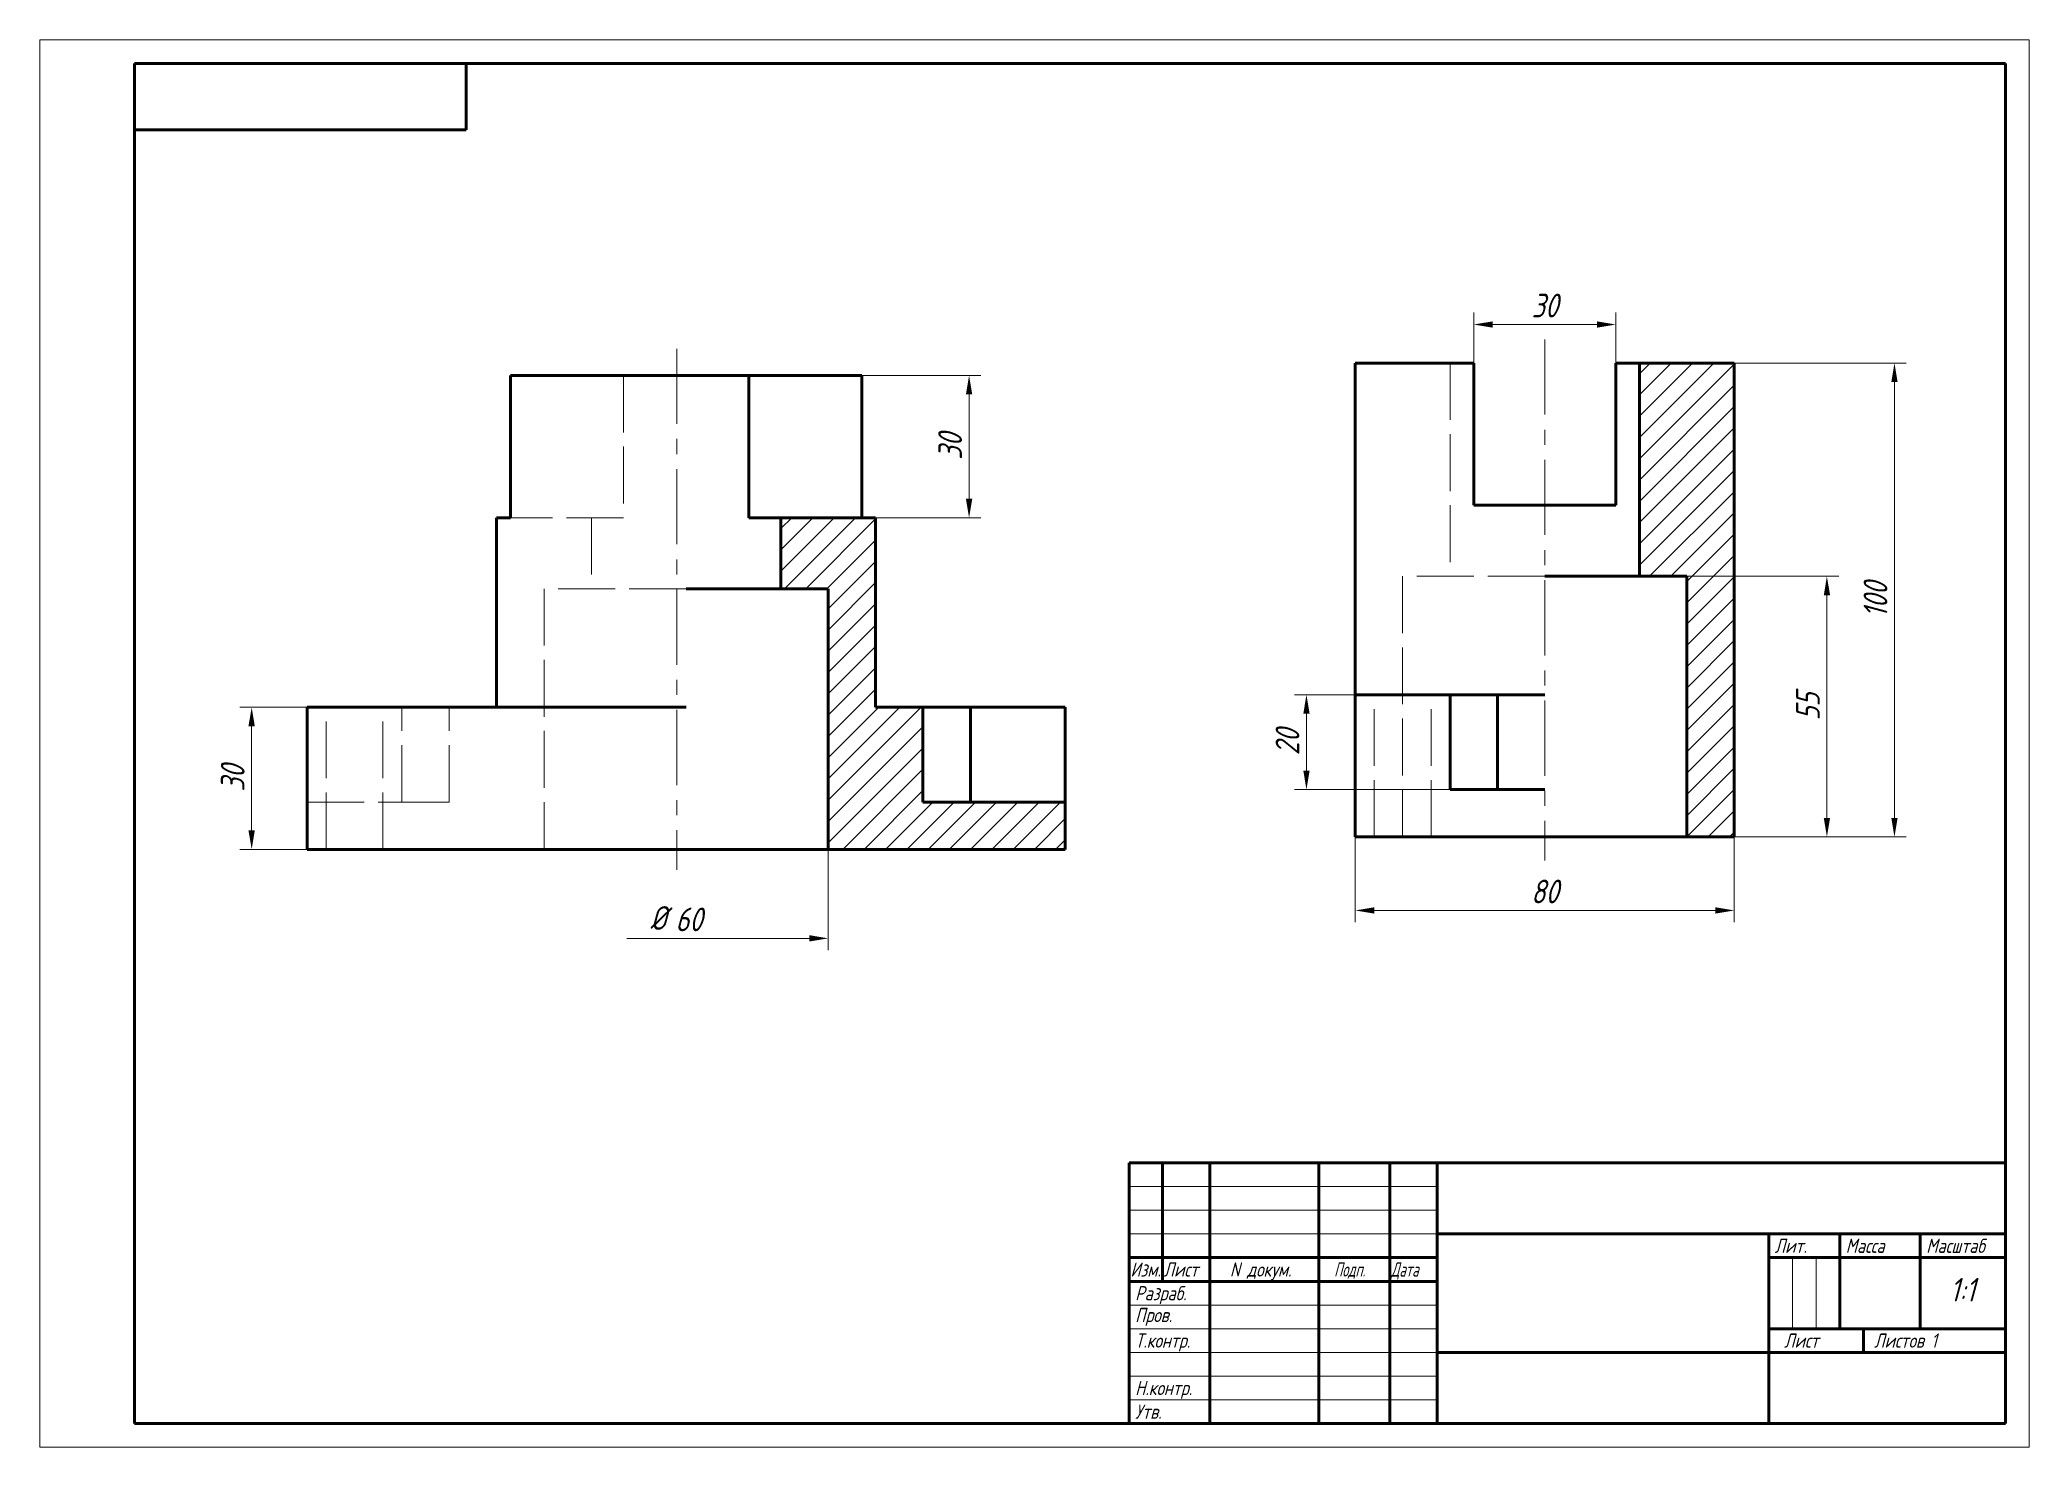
# Model space of a CAD drawing. Header units: millimetres. Extents: x 0 to 420, y 0 to 297.
import ezdxf

# ---------------------------------------------------------------- set-up
doc = ezdxf.new("R2010")
doc.units = ezdxf.units.MM
doc.linetypes.add('ACAD_ISO02W100', pattern=[15, 12, -3])
doc.linetypes.add('осевая', pattern=[50.8, 31.75, -6.35, 6.35, -6.35])
doc.layers.get('0').update_dxf_attribs({"lineweight": 15})
for name, color, linetype, lineweight in [('Осевая', 7, 'осевая', 15), ('Основная', 7, 'Continuous', 53), ('Пунктир', 7, 'ACAD_ISO02W100', 15), ('Размерная', 7, 'Continuous', 18), ('Техт', 7, 'Continuous', 18), ('Штриховка', 7, 'Continuous', 18)]:
    doc.layers.add(name, color=color, linetype=linetype, lineweight=lineweight)
doc.styles.add('ESKD', font='', dxfattribs={"oblique": 15, "height": 4})
doc.styles.get("Standard").update_dxf_attribs({"font": '', "oblique": 15, "height": 5})
doc.styles.get('ESKD').set_extended_font_data('ESKDW')
doc.styles.get('Standard').set_extended_font_data('GOST type A')
doc.dimstyles.new('ESKD', dxfattribs={"dimtxt": 4, "dimasz": 4, "dimexe": 2.5, "dimexo": 0, "dimgap": 1.5, "dimtad": 3, "dimdec": 3, "dimdsep": 46, "dimtxsty": 'Standard', "dimcen": 1.5, "dimdle": 1.25, "dimclrd": 256, "dimclre": 256, "dimclrt": 256, "dimazin": 2, "dimtfac": 0.766667, "dimtdec": 3, "dimtmove": 0, "dimatfit": 0, "dimtvp": 1.5, "dimtolj": 1, "dimtzin": 0, "dimlwd": -1, "dimlwe": -1, "dimarcsym": 0})

# ---------------------------------------------------------------- blocks, each defined once
blk = doc.blocks.new('*D29')
at = {"layer": 'DEFPOINTS', "color": 0, "ltscale": 0.5, "transparency": 16777216}
for p in [(173.53, 226.15), (176.45, 196.15), (196.19, 196.15)]:
    blk.add_point(p, dxfattribs=at)
at = {"layer": 'Размерная', "ltscale": 0.5, "transparency": 16777216}
for p, q in [((173.53, 226.15), (198.69, 226.15)), ((196.19, 222.15), (196.19, 200.15)), ((176.45, 196.15), (198.69, 196.15))]:
    blk.add_line(p, q, dxfattribs=at)
for points in [[(195.52, 222.15), (196.86, 222.15), (196.19, 226.15)], [(195.52, 200.15), (196.86, 200.15), (196.19, 196.15)]]:
    blk.add_solid(points, dxfattribs=at)
at = {"layer": 'Размерная', "ltscale": 0.5, "transparency": 16777216, "insert": (192.19, 211.15), "char_height": 5, "attachment_point": 5, "rotation": 90}
blk.add_mtext('\\A1;30', dxfattribs=at)
blk = doc.blocks.new('*D30')
at = {"layer": 'DEFPOINTS', "color": 0, "ltscale": 0.5, "transparency": 16777216}
for p in [(347.72, 183.78), (377.29, 183.78), (357.72, 128.78)]:
    blk.add_point(p, dxfattribs=at)
at = {"layer": 'Размерная', "ltscale": 0.5, "transparency": 16777216}
for p, q in [((347.72, 183.78), (379.79, 183.78)), ((377.29, 132.78), (377.29, 179.78)), ((357.72, 128.78), (379.79, 128.78))]:
    blk.add_line(p, q, dxfattribs=at)
for points in [[(376.63, 179.78), (377.96, 179.78), (377.29, 183.78)], [(376.63, 132.78), (377.96, 132.78), (377.29, 128.78)]]:
    blk.add_solid(points, dxfattribs=at)
at = {"layer": 'Размерная', "ltscale": 0.5, "transparency": 16777216, "insert": (373.29, 156.28), "char_height": 5, "attachment_point": 5, "rotation": 90}
blk.add_mtext('\\A1;55', dxfattribs=at)
blk = doc.blocks.new('*D31')
at = {"layer": 'DEFPOINTS', "color": 0, "ltscale": 0.5, "transparency": 16777216}
for p in [(357.72, 228.78), (391.55, 228.78), (357.72, 128.78)]:
    blk.add_point(p, dxfattribs=at)
at = {"layer": 'Размерная', "ltscale": 0.5, "transparency": 16777216}
for p, q in [((357.72, 228.78), (394.05, 228.78)), ((391.55, 132.78), (391.55, 224.78)), ((357.72, 128.78), (394.05, 128.78))]:
    blk.add_line(p, q, dxfattribs=at)
for points in [[(390.89, 224.78), (392.22, 224.78), (391.55, 228.78)], [(390.89, 132.78), (392.22, 132.78), (391.55, 128.78)]]:
    blk.add_solid(points, dxfattribs=at)
at = {"layer": 'Размерная', "ltscale": 0.5, "transparency": 16777216, "insert": (387.55, 178.78), "char_height": 5, "attachment_point": 5, "rotation": 90}
blk.add_mtext('\\A1;100', dxfattribs=at)
blk = doc.blocks.new('*D41')
at = {"layer": 'DEFPOINTS', "color": 0, "ltscale": 0.5, "transparency": 16777216}
for p in [(277.72, 128.78), (357.72, 128.78), (357.72, 113.27)]:
    blk.add_point(p, dxfattribs=at)
at = {"layer": 'Размерная', "ltscale": 0.5, "transparency": 16777216}
for p, q in [((277.72, 128.78), (277.72, 110.77)), ((357.72, 128.78), (357.72, 110.77)), ((281.72, 113.27), (353.72, 113.27))]:
    blk.add_line(p, q, dxfattribs=at)
for points in [[(281.72, 113.94), (281.72, 112.6), (277.72, 113.27)], [(353.72, 113.94), (353.72, 112.6), (357.72, 113.27)]]:
    blk.add_solid(points, dxfattribs=at)
at = {"layer": 'Размерная', "ltscale": 0.5, "transparency": 16777216, "insert": (317.72, 117.27), "char_height": 5, "attachment_point": 5}
blk.add_mtext('\\A1;80', dxfattribs=at)
blk = doc.blocks.new('*D45')
at = {"layer": 'DEFPOINTS', "color": 0, "ltscale": 0.5, "transparency": 16777216}
for p in [(297.72, 158.78), (267.41, 138.78), (297.72, 138.78)]:
    blk.add_point(p, dxfattribs=at)
at = {"layer": 'Размерная', "ltscale": 0.5, "transparency": 16777216}
for p, q in [((297.72, 158.78), (264.91, 158.78)), ((267.41, 154.78), (267.41, 142.78)), ((297.72, 138.78), (264.91, 138.78))]:
    blk.add_line(p, q, dxfattribs=at)
for points in [[(266.75, 154.78), (268.08, 154.78), (267.41, 158.78)], [(266.75, 142.78), (268.08, 142.78), (267.41, 138.78)]]:
    blk.add_solid(points, dxfattribs=at)
at = {"layer": 'Размерная', "ltscale": 0.5, "transparency": 16777216, "insert": (263.41, 148.78), "char_height": 5, "attachment_point": 5, "rotation": 90}
blk.add_mtext('\\A1;20', dxfattribs=at)
blk = doc.blocks.new('*D46')
at = {"layer": 'DEFPOINTS', "color": 0, "ltscale": 0.5, "transparency": 16777216}
for p in [(56.45, 156.15), (44.73, 126.15), (56.45, 126.15)]:
    blk.add_point(p, dxfattribs=at)
at = {"layer": 'Размерная', "ltscale": 0.5, "transparency": 16777216}
for p, q in [((56.45, 156.15), (42.23, 156.15)), ((44.73, 152.15), (44.73, 130.15)), ((56.45, 126.15), (42.23, 126.15))]:
    blk.add_line(p, q, dxfattribs=at)
for points in [[(44.06, 152.15), (45.4, 152.15), (44.73, 156.15)], [(44.06, 130.15), (45.4, 130.15), (44.73, 126.15)]]:
    blk.add_solid(points, dxfattribs=at)
at = {"layer": 'Размерная', "ltscale": 0.5, "transparency": 16777216, "insert": (40.73, 141.15), "char_height": 5, "attachment_point": 5, "rotation": 90}
blk.add_mtext('\\A1;30', dxfattribs=at)
blk = doc.blocks.new('*D47')
at = {"layer": 'DEFPOINTS', "color": 0, "ltscale": 0.5, "transparency": 16777216}
for p in [(302.72, 236.92), (302.72, 228.78), (332.72, 228.78)]:
    blk.add_point(p, dxfattribs=at)
at = {"layer": 'Размерная', "ltscale": 0.5, "transparency": 16777216}
for p, q in [((302.72, 228.78), (302.72, 239.42)), ((332.72, 228.78), (332.72, 239.42)), ((328.72, 236.92), (306.72, 236.92))]:
    blk.add_line(p, q, dxfattribs=at)
for points in [[(306.72, 237.58), (306.72, 236.25), (302.72, 236.92)], [(328.72, 237.58), (328.72, 236.25), (332.72, 236.92)]]:
    blk.add_solid(points, dxfattribs=at)
at = {"layer": 'Размерная', "ltscale": 0.5, "transparency": 16777216, "insert": (317.72, 240.92), "char_height": 5, "attachment_point": 5}
blk.add_mtext('\\A1;30', dxfattribs=at)
blk = doc.blocks.new('*D48')
at = {"layer": 'DEFPOINTS', "color": 0, "ltscale": 0.5, "transparency": 16777216}
for p in [(106.45, 126.15), (166.45, 126.15), (106.45, 107.38)]:
    blk.add_point(p, dxfattribs=at)
at = {"layer": 'Размерная', "ltscale": 0.5, "transparency": 16777216}
for p, q in [((166.45, 126.15), (166.45, 104.88)), ((162.45, 107.38), (123.96, 107.38))]:
    blk.add_line(p, q, dxfattribs=at)
blk.add_solid([(162.45, 108.05), (162.45, 106.72), (166.45, 107.38)], dxfattribs=at)
at = {"layer": 'Размерная', "ltscale": 0.5, "transparency": 16777216, "insert": (134.45, 111.38), "char_height": 5, "attachment_point": 5}
blk.add_mtext('\\A1;  60', dxfattribs=at)
blk = doc.blocks.new('_None')

msp = doc.modelspace()

# ---------------------------------------------------------------- hatches: boundary and pattern name
at = {"layer": 'Штриховка', "ltscale": 0.5}
h = msp.add_hatch(dxfattribs=at)
h.set_pattern_fill('ANSI31', color=256, style=0)
h.set_pattern_definition([(45, (22.9762, -43.3), (-2.245064, 2.245064), [])])
h.paths.add_polyline_path([(357.7195, 228.7778), (337.7195, 228.7778), (337.7195, 183.7778), (347.7195, 183.7778), (347.7195, 128.7778), (357.7195, 128.7778)])
h = msp.add_hatch(dxfattribs=at)
h.set_pattern_fill('ANSI31', color=256, style=0)
h.set_pattern_definition([(45, (1.9694, -45.9244), (-2.245064, 2.245064), [])])
h.paths.add_polyline_path([(166.4534, 181.1536), (166.4534, 126.1536), (206.4534, 126.1536), (216.4534, 126.1536), (216.4534, 136.1536), (196.4534, 136.1536), (186.4534, 136.1536), (186.4534, 156.1536), (176.4534, 156.1536), (176.4534, 196.1536), (156.4534, 196.1536), (156.4534, 181.1536)])

# ---------------------------------------------------------------- linework, layer by layer
for p, q in [((0, 297), (420, 297)), ((0, 0), (0, 297)), ((0, 297), (210, 297)), ((210, 297), (420, 297)), ((420, 297), (420, 0)), ((230, 55), (295, 55)), ((230, 50), (295, 50)), ((230, 45), (295, 45)), ((370, 40), (370, 25)), ((370, 40), (370, 25)), ((375, 40), (375, 25)), ((375, 40), (375, 25)), ((230, 30), (295, 30)), ((230, 25), (295, 25)), ((230, 20), (295, 20)), ((230, 15), (295, 15)), ((230, 10), (295, 10)), ((420, 0), (0, 0))]:
    msp.add_line(p, q)
at = {"layer": 'Осевая', "ltscale": 0.5}
for p, q in [((134.4841, 231.8096), (134.4841, 121.8096)), ((317.7195, 233.7778), (317.7195, 123.7778))]:
    msp.add_line(p, q, dxfattribs=at)
at = {"layer": 'Основная', "ltscale": 10}
for p, q in [((20, 5), (20, 292)), ((20, 292), (415, 292)), ((415, 292), (415, 5)), ((230, 5), (230, 60)), ((230, 60), (415, 60)), ((237, 60), (237, 35)), ((247, 60), (247, 5)), ((270, 5), (270, 60)), ((285, 60), (285, 5)), ((295, 5), (295, 60)), ((295, 45), (415, 45)), ((365, 45), (365, 5)), ((380, 45), (380, 25)), ((397, 45), (397, 25)), ((230, 40), (295, 40)), ((365, 40), (415, 40)), ((230, 35), (295, 35)), ((365, 25), (415, 25)), ((385, 24.9639), (385, 19.9639)), ((295, 20), (415, 20)), ((415, 5), (20, 5))]:
    msp.add_line(p, q, dxfattribs=at)
at = {"layer": 'Основная', "ltscale": 0.5}
for p, q in [((90, 292), (90, 278)), ((90, 278), (20, 278))]:
    msp.add_line(p, q, dxfattribs=at)
at = {"layer": 'Основная'}
for p, q in [((277.7195, 128.7778), (277.7195, 228.7778)), ((277.7195, 228.7778), (302.7195, 228.7778)), ((302.7195, 228.7778), (302.7195, 198.7778)), ((332.7195, 228.7778), (357.7195, 228.7778)), ((332.7195, 228.7778), (332.7195, 198.7778)), ((337.7195, 228.7778), (337.7195, 183.7778)), ((357.7195, 128.7778), (357.7195, 228.7778)), ((99.3725, 226.1536), (173.5344, 226.1536)), ((99.3725, 196.1536), (99.3725, 226.1536)), ((149.6822, 226.1536), (149.6822, 196.1536)), ((173.5344, 196.1536), (173.5344, 226.1536)), ((302.7195, 198.7778), (332.7195, 198.7778)), ((96.4534, 156.1536), (96.4534, 196.1536)), ((96.4534, 196.1536), (99.3725, 196.1536)), ((149.6822, 196.1536), (176.4534, 196.1536)), ((156.4534, 196.1536), (156.4534, 181.1536)), ((176.4534, 156.1536), (176.4534, 196.1536)), ((136.4534, 181.1536), (166.4534, 181.1536)), ((166.4534, 181.1536), (166.4534, 126.1536)), ((347.7195, 183.7778), (317.7195, 183.7778)), ((347.7195, 183.7778), (347.7195, 128.7778)), ((56.4534, 156.1536), (136.4534, 156.1536)), ((56.4534, 126.1536), (56.4534, 156.1536)), ((56.4534, 156.1536), (56.4534, 136.1536)), ((176.4534, 156.1536), (216.4534, 156.1536)), ((186.4534, 136.1536), (186.4534, 156.1536)), ((196.4534, 136.1536), (196.4534, 156.1536)), ((196.4534, 136.1536), (196.4534, 156.1536)), ((216.4534, 126.1536), (216.4534, 156.1536)), ((216.4534, 136.1536), (216.4534, 156.1536)), ((277.7195, 158.7778), (287.7195, 158.7778)), ((287.7195, 158.7778), (297.7195, 158.7778)), ((307.7195, 158.7778), (297.7195, 158.7778)), ((297.7195, 158.7778), (297.7195, 138.7778)), ((317.7195, 158.7778), (307.7195, 158.7778)), ((307.7195, 138.7778), (307.7195, 158.7778)), ((317.7195, 138.7778), (297.7195, 138.7778)), ((186.4534, 136.1536), (196.4534, 136.1536)), ((196.4534, 136.1536), (216.4534, 136.1536)), ((56.4534, 126.1536), (66.4534, 126.1536)), ((66.4534, 126.1536), (206.4534, 126.1536)), ((206.4534, 126.1536), (216.4534, 126.1536)), ((277.7195, 128.7778), (287.7195, 128.7778)), ((287.7195, 128.7778), (347.7195, 128.7778)), ((347.7195, 128.7778), (357.7195, 128.7778))]:
    msp.add_line(p, q, dxfattribs=at)
at = {"layer": 'Пунктир'}
for p, q in [((297.7195, 228.7778), (297.7195, 183.7778)), ((123.2247, 226.1536), (123.2247, 196.1536)), ((123.2247, 226.1536), (123.2247, 196.1536)), ((149.6822, 226.1536), (149.6822, 196.1536)), ((123.2247, 196.1536), (99.3725, 196.1536)), ((116.4534, 196.1536), (116.4534, 181.1536)), ((116.4534, 196.1536), (123.2247, 196.1536)), ((136.4534, 181.1536), (106.4534, 181.1536)), ((106.4534, 181.1536), (106.4534, 126.1536)), ((287.7195, 183.7778), (287.7195, 128.7778)), ((317.7195, 183.7778), (287.7195, 183.7778)), ((60.4534, 126.1536), (60.4534, 156.1536)), ((72.4534, 126.1536), (72.4534, 156.1536)), ((76.4534, 136.1536), (76.4534, 156.1536)), ((76.4534, 136.1536), (76.4534, 156.1536)), ((86.4534, 136.1536), (86.4534, 156.1536)), ((281.7195, 128.7778), (281.7195, 158.7778)), ((293.7195, 128.7778), (293.7195, 158.7778)), ((56.4534, 136.1536), (76.4534, 136.1536)), ((76.4534, 136.1536), (86.4534, 136.1536))]:
    msp.add_line(p, q, dxfattribs=at)

# ---------------------------------------------------------------- texts
at = {"layer": 'Размерная', "insert": (130.585, 111.6742), "char_height": 5, "attachment_point": 5, "style": 'ESKD'}
msp.add_mtext('\\A1;%%c', dxfattribs=at)
at = {"layer": 'Техт', "oblique": 15}
for s, height, p in [('Лит.', 3, (366.2551, 41)), ('Масса', 3, (381.2551, 41)), ('Масштаб', 3, (398.2551, 41)), ('Изм.', 3, (230.2551, 36)), ('Лист', 3, (237.2551, 36)), ('N докум.', 3, (251.2551, 36)), ('Разраб.', 3, (231.2551, 31)), ('1:1', 5, (403.2273, 30.7219)), ('Пров.', 3, (231.2551, 26.3971)), ('Т.контр.', 3, (231.2551, 21)), ('Лист', 3, (368.2551, 21)), ('Листов 1', 3, (387.2551, 21)), ('Н.контр.', 3, (231.2551, 11)), ('Утв.', 3, (231.2551, 6))]:
    msp.add_text(s, height=height, dxfattribs=at).set_placement(p)
at = {"layer": 'Техт', "oblique": 15, "width": 0.8}
for s, p in [('Подп.', (273.2551, 36)), ('Дата', (285.2551, 36))]:
    msp.add_text(s, height=3, dxfattribs=at).set_placement(p)

# ---------------------------------------------------------------- dimensions: what is measured, and where the dimension line sits
at = {"layer": 'Размерная', "ltscale": 0.5}
for base, p1, p2, picture, middle in [((302.7195, 236.9166), (332.7195, 228.7778), (302.7195, 228.7778), '*D47', (317.7195, 240.9166)), ((357.7195, 113.2712), (277.7195, 128.7778), (357.7195, 128.7778), '*D41', (317.7195, 117.2712))]:
    dim = msp.add_linear_dim(base=base, p1=p1, p2=p2, dimstyle='ESKD', dxfattribs=at)
    dim.commit()
    dim.dimension.update_dxf_attribs({"geometry": picture, "text_midpoint": middle})
for base, p1, p2, picture, middle in [((391.5539, 228.7778), (357.7195, 128.7778), (357.7195, 228.7778), '*D31', (387.5539, 178.7778)), ((196.1915, 196.1536), (173.5344, 226.1536), (176.4534, 196.1536), '*D29', (192.1915, 211.1536)), ((377.2933, 183.7778), (357.7195, 128.7778), (347.7195, 183.7778), '*D30', (373.2933, 156.2778)), ((44.7291, 126.1536), (56.4534, 156.1536), (56.4534, 126.1536), '*D46', (40.7291, 141.1536)), ((267.4118, 138.7778), (297.7195, 158.7778), (297.7195, 138.7778), '*D45', (263.4118, 148.7778))]:
    dim = msp.add_linear_dim(base=base, p1=p1, p2=p2, angle=90, dimstyle='ESKD', dxfattribs=at)
    dim.commit()
    dim.dimension.update_dxf_attribs({"geometry": picture, "text_midpoint": middle})
dim = msp.add_linear_dim(base=(106.4534, 107.3845), p1=(166.4534, 126.1536), p2=(106.4534, 126.1536), text='  60', dimstyle='ESKD', override={"dimblk2": 'None', "dimsah": 1, "dimse2": 1, "dimsd2": 1}, dxfattribs=at)
dim.commit()
dim.dimension.update_dxf_attribs({"geometry": '*D48', "text_midpoint": (134.4534, 111.3845)})

doc.saveas('drawing.dxf')
